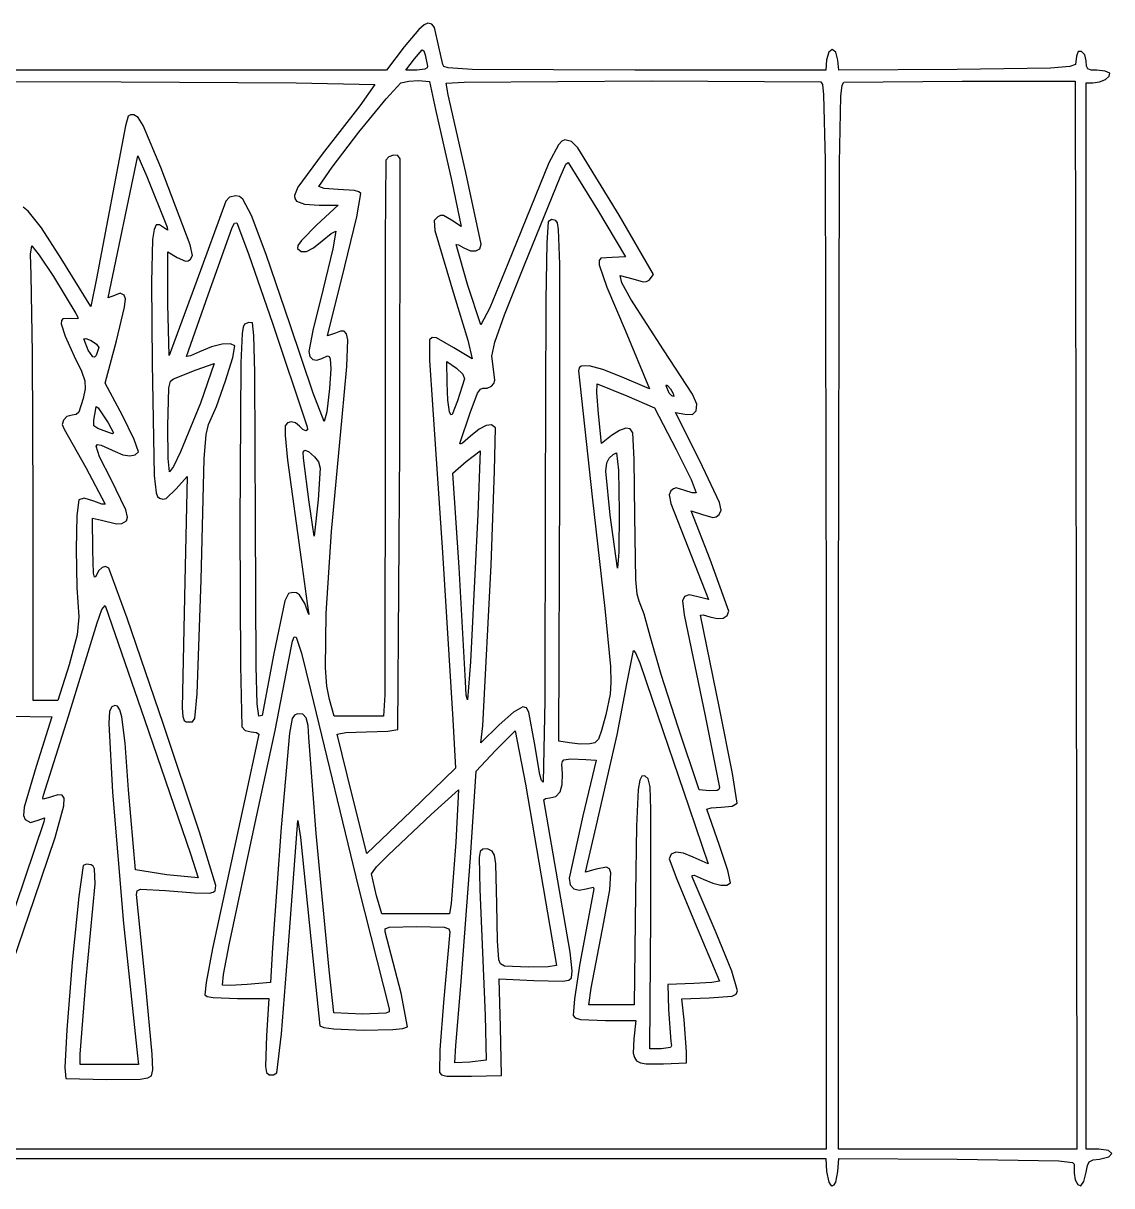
# Model space of a CAD drawing. Extents: x 9 to 232, y 12 to 146.
# Drawn here: x 109.3 to 231.8, y 11.7 to 142.5 of the extents above; entities that cross this region are included whole.
import ezdxf

# ---------------------------------------------------------------- set-up
doc = ezdxf.new("R2010")
doc.units = 0

msp = doc.modelspace()

# ---------------------------------------------------------------- linework, layer by layer
at = {"layer": 'Layer 1'}
for p, q in [((153.833272, 141.821239), (152.188446, 139.876546)), ((154.43575, 142.342138), (153.833272, 141.821239)), ((154.869556, 142.522386), (154.43575, 142.342138)), ((155.310527, 142.426474), (154.869556, 142.522386)), ((155.619207, 142.046133), (155.310527, 142.426474)), ((156.104276, 139.876546), (155.619207, 142.046133)), ((152.188446, 139.876546), (150.212886, 137.230706)), ((153.352593, 138.500719), (154.230129, 139.537005)), ((154.230129, 139.537005), (154.409275, 139.428416)), ((154.409275, 139.428416), (154.552043, 138.95933)), ((154.552043, 138.95933), (154.834265, 137.68933)), ((156.52761, 137.865716), (156.104276, 139.876546)), ((199.981068, 139.26746), (199.742943, 138.394886)), ((200.377943, 139.554643), (199.981068, 139.26746)), ((200.774818, 139.253128), (200.377943, 139.554643)), ((201.012943, 138.359608), (200.774818, 139.253128)), ((227.859309, 138.81822), (227.753476, 137.865719)), ((228.059949, 139.335811), (227.859309, 138.81822)), ((228.43257, 139.360615), (228.059949, 139.335811)), ((228.791964, 138.98193), (228.43257, 139.360615)), ((228.952919, 138.289053), (228.791964, 138.98193)), ((152.364815, 137.230719), (153.352593, 138.500719)), ((154.534394, 137.354191), (153.599535, 137.230719)), ((154.770314, 137.49861), (154.534394, 137.354191)), ((154.834255, 137.68933), (154.770314, 137.49861)), ((154.834265, 137.68933), (154.834255, 137.68933)), ((156.671131, 137.666245), (156.52761, 137.865716)), ((157.133396, 137.513489), (156.671131, 137.666245)), ((159.839322, 137.32332), (157.133396, 137.513489)), ((178.15291, 137.230716), (159.839322, 137.32332)), ((199.742943, 138.394886), (199.63711, 137.230716)), ((201.118776, 137.230718), (201.012943, 138.359608)), ((224.948893, 137.477663), (214.418476, 137.301274)), ((227.108554, 137.638618), (224.948893, 137.477663)), ((227.753476, 137.865719), (227.108554, 137.638618)), ((228.986544, 137.706971), (228.952919, 138.289053)), ((229.14254, 137.389472), (228.986544, 137.706971)), ((229.503588, 137.257181), (229.14254, 137.389472)), ((110.031486, 137.230706), (69.850086, 137.230706)), ((150.212886, 137.230706), (110.031486, 137.230706)), ((151.835612, 135.81971), (152.730787, 136.022557)), ((153.599535, 137.230719), (152.364815, 137.230719)), ((152.730787, 136.022557), (153.811172, 136.066655)), ((153.811172, 136.066655), (155.045892, 135.960822)), ((158.961674, 135.890311), (180.022525, 136.040241)), ((199.63711, 137.230716), (178.15291, 137.230716)), ((180.022525, 136.040241), (199.072574, 135.925588)), ((214.418476, 137.301274), (201.118776, 137.230718)), ((230.152369, 137.230723), (229.503588, 137.257181)), ((231.074002, 137.138119), (230.152369, 137.230723)), ((230.442861, 135.930958), (231.109282, 136.207668)), ((231.598759, 136.913223), (231.074002, 137.138119)), ((231.109282, 136.207668), (231.544191, 136.563753)), ((231.544191, 136.563753), (231.598759, 136.913223)), ((100.012546, 135.975651), (120.350206, 135.93872)), ((120.350206, 135.93872), (140.052869, 135.815799)), ((140.052869, 135.815799), (148.907612, 135.643268)), ((148.907555, 135.643214), (147.214225, 133.244324)), ((148.907612, 135.643268), (148.907555, 135.643214)), ((150.168186, 134.029882), (151.835612, 135.81971)), ((155.045892, 135.960822), (155.71617, 132.821102)), ((156.915564, 135.784478), (158.961674, 135.890311)), ((157.162509, 134.479198), (156.915564, 135.784478)), ((199.072574, 135.925588), (199.072575, 135.925444)), ((199.072575, 135.925444), (199.260402, 135.631508)), ((199.260402, 135.631508), (199.404407, 134.460313)), ((201.351222, 134.331424), (201.495227, 135.574684)), ((201.495227, 135.574684), (201.683054, 135.890244)), ((201.683054, 135.890244), (214.982754, 135.996077)), ((214.982754, 135.996077), (227.718054, 135.996077)), ((227.718054, 135.996077), (227.823887, 75.917977)), ((228.952925, 75.847313), (228.952925, 135.819613)), ((228.952925, 135.819613), (229.693759, 135.819613)), ((229.693759, 135.819613), (230.442861, 135.930958)), ((147.09516, 130.259002), (150.168186, 134.029882)), ((159.138069, 125.730308), (157.162509, 134.479198)), ((199.404407, 134.460313), (199.584103, 127.114811)), ((201.171525, 126.806232), (201.351222, 134.331424)), ((121.401904, 132.23181), (121.143935, 132.066997)), ((121.778936, 132.221337), (121.401904, 132.23181)), ((122.257943, 131.935254), (121.778936, 132.221337)), ((147.214225, 133.244324), (142.96766, 127.785082)), ((155.71617, 132.821102), (155.716175, 132.820994)), ((155.716175, 132.820994), (157.550625, 124.707104)), ((120.826435, 130.986617), (117.580875, 113.806317)), ((121.143935, 132.066997), (120.826435, 130.986617)), ((122.832861, 131.01748), (122.257943, 131.935254)), ((124.812826, 126.294667), (122.832861, 131.01748)), ((144.081665, 126.349226), (147.09516, 130.259002)), ((169.560454, 128.834166), (168.477866, 126.810655)), ((169.946305, 129.253296), (169.560454, 128.834166)), ((170.285854, 129.399162), (169.946305, 129.253296)), ((171.022278, 129.236002), (170.285854, 129.399162)), ((171.732244, 128.517217), (171.022278, 129.236002)), ((176.397736, 120.928112), (171.732244, 128.517217)), ((118.886072, 111.619336), (122.202182, 127.600136)), ((122.202182, 127.600136), (123.238466, 125.289439)), ((142.96766, 127.785082), (140.229225, 124.072094)), ((150.14228, 127.106019), (150.036447, 118.26894)), ((150.469703, 127.510611), (150.14228, 127.106019)), ((150.988948, 127.696922), (150.469703, 127.510611)), ((151.481734, 127.631879), (150.988948, 127.696922)), ((151.72978, 127.282408), (151.481734, 127.631879)), ((151.712141, 94.729821), (151.72978, 127.282408)), ((170.403276, 126.66453), (170.638641, 126.859147)), ((170.638641, 126.859147), (173.954751, 121.532197)), ((199.584103, 127.114811), (199.672298, 75.812044)), ((128.111297, 117.598705), (124.812826, 126.294667)), ((142.592832, 124.14271), (144.081665, 126.349226)), ((160.866679, 117.686968), (159.138069, 125.730308)), ((168.477866, 126.810655), (163.865294, 115.464462)), ((169.734652, 125.223085), (170.403276, 126.66453)), ((201.083331, 75.812144), (201.171525, 126.806232)), ((123.238466, 125.289439), (125.518292, 119.592076)), ((157.550625, 124.707104), (158.608955, 119.662374)), ((165.735031, 115.358547), (169.734652, 125.223085)), ((132.547481, 122.952109), (132.115327, 122.519956)), ((133.244217, 123.119679), (132.547481, 122.952109)), ((133.645364, 123.046433), (133.244217, 123.119679)), ((134.03907, 122.738776), (133.645364, 123.046433)), ((140.229225, 124.072094), (139.840067, 123.147706)), ((139.840067, 123.147706), (139.878238, 122.800234)), ((143.170502, 123.917814), (142.592832, 124.14271)), ((144.780052, 123.82521), (143.170502, 123.917814)), ((146.618906, 123.714967), (144.780052, 123.82521)), ((147.09681, 123.572202), (146.618906, 123.714967)), ((146.870257, 120.756044), (147.320052, 123.366599)), ((147.320052, 123.366599), (147.09681, 123.572202)), ((109.859448, 121.386636), (109.298793, 121.821201)), ((132.115327, 122.519956), (128.869767, 113.594676)), ((135.025746, 120.892729), (134.03907, 122.738776)), ((139.878238, 122.800234), (140.079294, 122.524283)), ((140.079294, 122.524283), (140.99321, 122.172058)), ((140.99321, 122.172058), (142.628115, 122.061264)), ((144.780065, 122.061264), (142.345895, 119.838764)), ((142.628115, 122.061264), (144.780065, 122.061264)), ((111.358203, 119.507541), (109.859448, 121.386636)), ((136.647422, 116.526532), (135.025746, 120.892729)), ((145.520882, 115.182149), (146.870257, 120.756044)), ((155.963125, 120.755986), (155.580581, 120.319975)), ((155.580581, 120.319975), (155.654444, 119.225811)), ((156.294956, 120.89379), (155.963125, 120.755986)), ((156.633401, 120.879458), (156.294956, 120.89379)), ((157.515345, 120.36793), (156.633401, 120.879458)), ((158.608955, 119.662374), (157.515345, 120.36793)), ((168.768928, 120.460566), (168.380872, 120.191572)), ((169.262817, 120.332683), (168.768928, 120.460566)), ((169.438792, 120.063895), (169.262817, 120.332683)), ((173.954751, 121.532197), (173.954775, 121.532134)), ((173.954775, 121.532134), (177.094495, 116.240464)), ((180.269474, 114.265017), (176.397736, 120.928112)), ((113.594487, 116.064097), (111.358203, 119.507541)), ((124.042, 119.331074), (123.877875, 118.189782)), ((124.291287, 119.83902), (124.042, 119.331074)), ((124.638139, 119.864101), (124.291287, 119.83902)), ((125.094958, 119.556798), (124.638139, 119.864101)), ((125.571208, 119.243708), (125.094958, 119.556798)), ((125.518292, 119.592076), (125.571208, 119.243708)), ((130.139688, 111.971883), (132.820798, 119.556613)), ((132.820798, 119.556613), (133.085381, 120.032863)), ((133.085381, 120.032863), (133.349965, 120.08578)), ((133.349965, 120.08578), (134.664064, 116.593278)), ((142.345895, 119.838764), (140.634921, 118.092515)), ((143.986311, 118.86422), (144.497835, 119.133211)), ((144.497835, 119.133211), (144.162696, 117.157655)), ((155.654444, 119.225811), (157.832845, 111.901256)), ((168.380872, 120.191572), (168.241966, 117.820791)), ((169.5726, 119.326708), (169.438792, 120.063895)), ((169.730247, 115.433458), (169.5726, 119.326708)), ((123.877875, 118.189782), (123.755505, 113.405226)), ((140.634921, 118.092515), (140.242456, 117.526969)), ((141.969963, 117.252465), (142.945615, 118.039601)), ((142.945615, 118.039601), (143.986311, 118.86422)), ((150.036447, 118.26894), (150.036447, 97.896019)), ((168.241966, 117.820791), (168.142747, 111.411806)), ((110.124067, 116.553524), (110.278408, 117.475159)), ((110.207852, 114.229599), (110.124067, 116.553524)), ((110.278408, 117.475159), (111.125075, 116.447695)), ((111.125075, 116.447695), (112.712578, 114.017939)), ((125.588936, 110.913566), (125.588936, 116.804956)), ((125.588936, 116.804956), (126.647266, 116.169956)), ((128.364856, 116.412491), (128.111297, 117.598705)), ((128.128936, 115.993567), (128.364856, 116.412491)), ((134.664064, 116.593278), (137.406915, 108.65578)), ((139.347277, 108.585179), (136.647422, 116.526532)), ((140.242456, 117.526969), (140.193945, 117.192934)), ((140.193945, 117.192934), (140.613971, 116.829132)), ((140.613971, 116.829132), (141.199363, 116.848976)), ((141.199363, 116.848976), (141.969963, 117.252465)), ((144.162696, 117.157655), (143.086725, 112.642091)), ((159.345324, 113.008247), (158.044454, 117.616412)), ((158.044454, 117.616412), (158.300218, 117.598773)), ((158.300218, 117.598773), (158.926399, 117.263634)), ((158.926399, 117.263634), (159.646286, 116.937865)), ((159.646286, 116.937865), (160.266956, 116.906446)), ((160.266956, 116.906446), (160.702416, 117.159454)), ((160.702416, 117.159454), (160.866679, 117.686968)), ((116.910597, 110.666597), (113.594487, 116.064097)), ((126.647266, 116.169956), (127.573309, 115.764261)), ((127.573309, 115.764261), (127.867659, 115.802846)), ((127.867659, 115.802846), (128.128936, 115.993567)), ((143.580602, 107.350479), (145.520882, 115.182149)), ((163.865294, 115.464462), (161.819183, 110.490294)), ((163.497096, 109.737243), (165.735031, 115.358547)), ((169.721428, 90.875683), (169.730247, 115.433458)), ((174.149345, 115.837526), (174.131155, 115.358519)), ((174.131155, 115.358519), (175.013102, 112.822929)), ((174.329594, 116.094943), (174.149345, 115.837526)), ((175.612825, 116.169908), (174.329594, 116.094943)), ((177.094495, 116.240464), (175.612825, 116.169908)), ((110.353373, 105.396937), (110.207852, 114.229599)), ((112.712555, 114.017948), (115.252555, 109.855168)), ((112.712578, 114.017939), (112.712555, 114.017948)), ((117.580875, 113.806317), (116.910597, 110.666597)), ((176.705309, 113.338975), (176.494745, 114.159184)), ((176.494745, 114.159184), (177.941135, 113.771128)), ((179.775585, 113.630017), (180.269474, 114.265017)), ((123.755505, 113.405226), (123.824958, 104.281498)), ((128.869767, 113.594676), (125.730047, 105.163286)), ((143.086725, 112.642091), (141.931376, 107.963376)), ((160.831404, 108.585292), (159.345324, 113.008247)), ((175.013102, 112.822929), (177.059215, 107.985459)), ((177.703009, 111.48689), (176.705309, 113.338975)), ((177.941135, 113.771128), (179.096485, 113.422759)), ((179.096485, 113.422759), (179.469107, 113.458589)), ((179.469107, 113.458589), (179.775585, 113.630017)), ((119.591628, 111.901558), (118.886072, 111.619336)), ((120.217807, 112.170551), (119.591628, 111.901558)), ((120.685238, 111.936835), (120.217807, 112.170551)), ((120.820288, 111.504132), (120.685238, 111.936835)), ((120.733746, 110.59187), (120.820288, 111.504132)), ((127.705518, 105.022153), (130.139688, 111.971883)), ((157.832845, 111.901256), (159.34097, 106.869756)), ((168.142747, 111.411806), (168.063372, 88.476872)), ((181.398355, 105.798344), (177.703009, 111.48689)), ((115.252555, 109.855168), (115.476349, 109.464357)), ((119.803293, 106.786275), (120.733746, 110.59187)), ((125.730047, 105.163286), (125.588936, 110.913566)), ((161.819183, 110.490294), (160.831404, 108.585292)), ((113.635843, 109.072442), (113.594502, 108.691)), ((113.594502, 108.691), (114.026655, 107.310758)), ((113.792938, 109.281904), (113.635843, 109.072442)), ((114.652832, 109.290723), (113.792938, 109.281904)), ((115.481861, 109.268675), (114.652832, 109.290723)), ((115.476349, 109.464357), (115.481861, 109.268675)), ((134.231909, 108.655821), (134.0775, 108.351275)), ((134.699339, 108.876307), (134.231909, 108.655821)), ((135.113854, 108.83221), (134.699339, 108.876307)), ((135.273155, 107.392988), (135.113854, 108.83221)), ((137.406915, 108.65578), (141.287475, 97.11998)), ((141.957835, 100.903407), (139.347277, 108.585179)), ((162.38364, 106.662557), (163.497096, 109.737243)), ((114.026655, 107.310758), (115.040892, 105.05739)), ((133.95575, 107.628356), (133.795346, 104.325471)), ((134.0775, 108.351275), (133.95575, 107.628356)), ((135.382847, 103.245085), (135.273155, 107.392988)), ((141.931376, 107.963376), (141.463945, 105.586531)), ((144.462547, 107.667979), (143.580602, 107.350479)), ((145.021067, 107.885376), (144.462547, 107.667979)), ((145.431584, 107.89234), (145.021067, 107.885376)), ((145.701542, 107.594202), (145.431584, 107.89234)), ((145.838382, 106.896292), (145.701542, 107.594202)), ((177.059215, 107.985459), (179.810885, 101.388509)), ((116.125681, 107.019706), (116.360499, 107.067661)), ((116.62839, 105.762936), (116.125681, 107.019706)), ((116.360499, 107.067661), (116.94589, 106.821266)), ((116.94589, 106.821266), (117.572071, 106.43321)), ((117.827835, 106.045158), (117.510335, 105.163213)), ((117.572071, 106.43321), (117.827835, 106.045154)), ((117.827835, 106.045154), (117.827835, 106.045158)), ((118.533293, 102.023775), (119.803293, 106.786275)), ((130.504037, 106.102535), (129.151908, 105.55132)), ((131.713955, 106.415626), (130.504037, 106.102535)), ((132.639447, 106.464133), (131.713955, 106.415626)), ((133.138298, 106.221598), (132.639447, 106.464133)), ((132.908438, 104.927342), (133.138298, 106.221598)), ((145.74247, 103.922474), (145.838382, 106.896292)), ((155.351821, 107.175677), (155.045895, 106.891801)), ((155.045895, 106.891801), (155.059124, 104.603155)), ((155.826417, 107.151975), (155.351821, 107.175677)), ((157.797565, 106.009856), (155.826417, 107.151975)), ((159.843675, 104.775136), (157.797565, 106.009856)), ((159.34097, 106.869756), (159.843675, 104.775136)), ((162.063935, 105.069542), (162.38364, 106.662557)), ((110.419519, 88.653199), (110.353373, 105.396937)), ((115.040892, 105.05739), (115.870472, 103.36571)), ((117.135508, 105.000053), (116.62839, 105.762936)), ((117.327883, 104.974146), (117.135508, 105.000053)), ((117.510335, 105.163213), (117.327883, 104.974146)), ((128.137671, 105.101528), (127.705518, 105.022153)), ((129.151908, 105.55132), (128.137671, 105.101528)), ((132.093189, 102.296939), (132.908438, 104.927342)), ((141.463945, 105.586531), (141.585764, 105.043584)), ((141.585764, 105.043584), (141.909327, 104.708997)), ((141.909327, 104.708997), (142.371797, 104.619149)), ((142.371797, 104.619149), (142.910335, 104.810419)), ((142.910335, 104.810419), (143.554155, 105.104768)), ((143.554155, 105.104768), (143.753695, 105.034902)), ((143.753695, 105.034902), (143.880476, 104.783961)), ((143.880476, 104.783961), (143.942212, 103.629715)), ((162.207251, 103.893247), (162.063935, 105.069542)), ((184.648321, 100.810944), (181.398355, 105.798344)), ((115.870472, 103.36571), (116.253567, 102.292493)), ((123.824958, 104.281498), (124.071902, 91.64321)), ((126.223946, 102.517368), (128.763946, 103.540428)), ((128.763946, 103.540428), (130.810056, 104.245984)), ((130.810056, 104.245984), (129.257836, 99.800984)), ((133.795346, 104.325471), (133.702742, 86.078021)), ((143.942212, 103.629715), (143.79228, 101.423749)), ((145.203381, 98.213529), (145.74247, 103.922474)), ((155.059124, 104.603155), (155.363395, 99.589301)), ((157.021479, 102.058758), (156.986201, 104.457648)), ((156.986201, 104.457648), (158.079811, 103.716814)), ((158.079811, 103.716814), (158.776548, 103.050945)), ((162.410098, 102.389534), (162.207251, 103.893247)), ((171.877584, 103.747162), (171.802825, 103.434623)), ((171.802825, 103.434623), (173.355045, 89.252923)), ((172.103237, 103.943946), (171.877584, 103.747162)), ((173.015499, 103.990249), (172.103237, 103.943946)), ((174.556146, 103.57353), (173.015499, 103.990249)), ((176.741715, 102.693789), (174.556146, 103.57353)), ((116.253567, 102.292493), (116.28609, 101.411099)), ((120.473573, 98.390165), (118.533293, 102.023775)), ((125.694779, 101.507538), (125.886602, 102.25554)), ((125.886602, 102.25554), (126.223946, 102.517368)), ((131.059659, 99.415183), (132.093189, 102.296939)), ((135.466632, 86.57191), (135.382847, 103.245085)), ((157.122902, 100.118478), (157.021479, 102.058758)), ((158.997035, 102.517368), (158.185646, 100.047918)), ((158.776548, 103.050945), (158.997034, 102.517364)), ((158.997034, 102.517364), (158.997035, 102.517368)), ((162.296548, 101.993211), (162.410098, 102.389534)), ((179.810885, 101.388509), (176.741715, 102.693789)), ((116.28609, 101.411099), (116.063952, 100.29489)), ((125.588946, 97.190418), (125.694779, 101.507538)), ((143.192557, 97.719579), (141.957835, 100.903407)), ((143.79228, 101.423749), (143.47919, 98.804373)), ((159.631974, 98.707412), (160.456592, 100.890225)), ((160.456592, 100.890225), (160.77795, 101.371438)), ((160.77795, 101.371438), (161.043084, 101.459082)), ((161.043084, 101.459082), (161.523744, 101.476721)), ((161.523744, 101.476721), (162.030862, 101.706027)), ((162.030862, 101.706027), (162.296548, 101.993211)), ((173.884232, 100.96521), (173.91951, 101.952986)), ((174.060621, 98.601596), (173.884232, 100.96521)), ((173.91951, 101.952986), (177.23562, 100.612426)), ((181.680638, 101.741264), (181.718121, 101.83001)), ((182.024596, 100.903412), (181.680638, 101.741264)), ((181.718121, 101.83001), (181.821749, 101.789771)), ((181.821749, 101.789771), (182.174527, 101.388486)), ((182.305716, 100.590321), (182.024596, 100.903412)), ((182.174527, 101.388486), (182.483208, 100.872548)), ((182.483208, 100.872548), (182.527305, 100.541819)), ((185.114098, 99.661661), (184.648321, 100.810944)), ((116.063952, 100.29489), (115.578883, 98.764718)), ((117.474992, 99.130696), (117.541689, 99.394177)), ((117.541689, 99.394177), (117.770443, 99.254169)), ((129.257835, 99.800978), (127.022105, 94.31087)), ((129.257836, 99.800984), (129.257835, 99.800978)), ((130.174958, 97.366868), (131.059659, 99.415183)), ((155.363395, 99.589301), (156.509923, 82.969049)), ((157.303701, 98.813198), (157.122902, 100.118478)), ((158.185646, 100.047918), (157.599153, 98.504515)), ((177.23562, 100.612426), (177.235635, 100.612369)), ((177.235635, 100.612369), (180.375355, 99.271809)), ((182.527305, 100.541814), (182.305716, 100.590321)), ((182.527305, 100.541819), (182.527305, 100.541814)), ((185.067245, 98.919174), (185.114098, 99.661661)), ((114.239431, 98.271932), (113.841454, 97.887184)), ((114.829232, 98.42517), (114.239431, 98.271932)), ((115.270203, 98.494072), (114.829232, 98.42517)), ((115.578883, 98.764718), (115.270203, 98.494072)), ((117.263325, 97.860696), (117.474992, 99.130696)), ((117.770443, 99.254169), (118.886102, 97.578476)), ((121.809721, 95.682599), (120.473573, 98.390165)), ((143.47919, 98.804373), (143.192557, 97.719579)), ((144.015513, 85.359755), (145.203381, 98.213529)), ((157.436544, 98.460418), (157.303701, 98.813198)), ((157.599153, 98.504515), (157.436544, 98.460418)), ((158.467804, 95.250192), (159.631974, 98.707412)), ((174.413399, 95.250206), (174.060621, 98.601596)), ((180.375355, 99.271809), (182.809525, 94.579859)), ((185.455305, 93.310005), (182.738915, 98.742785)), ((182.738915, 98.742785), (183.797245, 98.531118)), ((183.797245, 98.531118), (184.657141, 98.513479)), ((184.657141, 98.513479), (185.067245, 98.919174)), ((113.841454, 97.887184), (113.708059, 97.383374)), ((113.708059, 97.383374), (113.912009, 96.87295)), ((113.912009, 96.87295), (116.368225, 92.54701)), ((117.267734, 97.243334), (117.263325, 97.860696)), ((117.721936, 96.943473), (117.267734, 97.243334)), ((119.027216, 96.449584), (117.721936, 96.943473)), ((118.886102, 97.578476), (118.886105, 97.578474)), ((118.886105, 97.578474), (119.485828, 96.431946)), ((125.637453, 93.574446), (125.588946, 97.190418)), ((129.90376, 96.25066), (130.174958, 97.366868)), ((139.061116, 97.58245), (138.78275, 97.225813)), ((138.78275, 97.225813), (138.786608, 96.132753)), ((139.475079, 97.697654), (139.061116, 97.58245)), ((139.948573, 97.568118), (139.475079, 97.697654)), ((140.40553, 97.190535), (139.948573, 97.568118)), ((140.796342, 96.822323), (140.40553, 97.190535)), ((141.124315, 96.679007), (140.796342, 96.822323)), ((141.313382, 96.773817), (141.124315, 96.679007)), ((141.287475, 97.11998), (141.313382, 96.773817)), ((150.036447, 97.896019), (150.001169, 66.957419)), ((160.623616, 96.855332), (159.667254, 96.061581)), ((161.417919, 97.278666), (160.623616, 96.855332)), ((162.033627, 97.331583), (161.417919, 97.278666)), ((162.454204, 97.014082), (162.033627, 97.331583)), ((162.377587, 92.169441), (162.454204, 97.014082)), ((177.125381, 96.978818), (176.438016, 96.727464)), ((177.620923, 96.886214), (177.125381, 96.978818)), ((177.941179, 96.449651), (177.620923, 96.886214)), ((119.382199, 96.33824), (119.027216, 96.449584)), ((119.485828, 96.431946), (119.382199, 96.33824)), ((122.272743, 94.297945), (121.809721, 95.682599)), ((129.698708, 93.51718), (129.90376, 96.25066)), ((138.786608, 96.132753), (139.078202, 93.376128)), ((159.667254, 96.061581), (158.75003, 95.272241)), ((175.542289, 96.132151), (174.413399, 95.250206)), ((176.438016, 96.727464), (175.542289, 96.132151)), ((178.0867, 93.468676), (177.941179, 96.449651)), ((117.514651, 94.959408), (117.67843, 95.131939)), ((117.901052, 93.757758), (117.514651, 94.959408)), ((117.67843, 95.131939), (118.087363, 95.063036)), ((118.087363, 95.063036), (119.662183, 94.333223)), ((119.662183, 94.333223), (120.541373, 93.975484)), ((121.929333, 93.961153), (122.272743, 94.297945)), ((127.022105, 94.31087), (126.21678, 92.672105)), ((140.809061, 94.259055), (141.005294, 94.509306)), ((140.864183, 93.592084), (140.809061, 94.259055)), ((141.005294, 94.509306), (141.439651, 94.336224)), ((141.439651, 94.336224), (142.098903, 93.733195)), ((151.482835, 63.076808), (151.712141, 94.729821)), ((158.506391, 95.15373), (158.467804, 95.250192)), ((158.75003, 95.272241), (158.506391, 95.15373)), ((159.173328, 93.204004), (160.760828, 94.438724)), ((160.760828, 94.438724), (160.478606, 87.312604)), ((175.723037, 94.01101), (176.106683, 94.191809)), ((176.106683, 94.191809), (176.300711, 92.255938)), ((182.809525, 94.579859), (184.480811, 91.206419)), ((119.203572, 91.193503), (117.901052, 93.757758)), ((120.541373, 93.975484), (121.32465, 93.852563)), ((121.32465, 93.852563), (121.929333, 93.961153)), ((125.765335, 92.075138), (125.637453, 93.574446)), ((129.328291, 79.904368), (129.698708, 93.51718)), ((139.078202, 93.376128), (140.6172, 82.197513)), ((141.499183, 88.653194), (140.864183, 93.592084)), ((142.098903, 93.733195), (142.098905, 93.733194)), ((142.098905, 93.733194), (142.542083, 93.181427)), ((142.542083, 93.181427), (142.733906, 92.467603)), ((157.656378, 91.898724), (159.173328, 93.204004)), ((174.902828, 92.128053), (174.983857, 93.084965)), ((174.983857, 93.084965), (175.260016, 93.592086)), ((175.260016, 93.592086), (175.723037, 94.01101)), ((178.152846, 87.101031), (178.0867, 93.468676)), ((187.673393, 88.626878), (185.455305, 93.310005)), ((116.368225, 92.54701), (118.533399, 88.40628)), ((124.071902, 91.64321), (124.281364, 89.686381)), ((126.21678, 92.672105), (125.765335, 92.075138)), ((126.541347, 90.135058), (127.776067, 91.546168)), ((127.776067, 91.546168), (127.493845, 79.728068)), ((142.733906, 92.467603), (142.522239, 88.900134)), ((158.397212, 81.315424), (157.656378, 91.898724)), ((161.973546, 81.566812), (162.377587, 92.169441)), ((175.365849, 87.171526), (174.902828, 92.128053)), ((176.300711, 92.255938), (176.388905, 87.594859)), ((120.848397, 87.767147), (119.203572, 91.193503)), ((169.615595, 61.771483), (169.721428, 90.875683)), ((182.805115, 90.245097), (182.492576, 90.161863)), ((183.797305, 89.958464), (182.805115, 90.245097)), ((184.480811, 91.206419), (185.067305, 89.711519)), ((116.178608, 89.080969), (115.570069, 88.900169)), ((117.263399, 88.759058), (116.178608, 89.080969)), ((124.281364, 89.686381), (124.436531, 89.297903)), ((124.436531, 89.297903), (124.636347, 89.111998)), ((124.636347, 89.111998), (125.0233, 88.969233)), ((125.0233, 88.969233), (125.403639, 89.054672)), ((125.403639, 89.054672), (126.541347, 90.135058)), ((173.355045, 89.252923), (174.782692, 76.700647)), ((182.209805, 89.923187), (182.021289, 89.46237)), ((182.021289, 89.46237), (182.209805, 88.485615)), ((182.492576, 90.161863), (182.209805, 89.923187)), ((184.617513, 89.7027), (183.797305, 89.958464)), ((185.067305, 89.711519), (184.617513, 89.7027)), ((110.419519, 66.322399), (110.419519, 88.653199)), ((115.570069, 88.900169), (115.36667, 87.131866)), ((118.162982, 88.437149), (117.263399, 88.759058)), ((118.533399, 88.40628), (118.162982, 88.437149)), ((121.054, 86.971743), (120.848397, 87.767147)), ((142.063628, 84.807914), (141.499183, 88.653194)), ((142.522239, 88.900134), (142.063628, 84.807914)), ((168.063372, 88.476872), (168.023684, 66.344472)), ((182.209805, 88.485615), (184.114805, 83.608457)), ((186.619475, 82.197501), (184.502805, 87.665561)), ((184.502805, 87.665561), (185.772805, 87.277505)), ((187.642525, 87.277505), (187.861357, 87.743832)), ((187.861357, 87.743832), (187.673393, 88.626878)), ((115.36667, 87.131866), (115.292256, 83.352728)), ((117.157462, 83.220724), (117.122184, 86.854334)), ((117.122184, 86.854334), (118.109962, 86.607389)), ((118.109962, 86.607389), (119.803292, 86.219333)), ((120.433883, 86.232563), (120.932182, 86.536833)), ((120.932182, 86.536833), (121.054, 86.971743)), ((135.550416, 70.154546), (135.466632, 86.57191)), ((160.478605, 87.312634), (159.671625, 70.674734)), ((160.478606, 87.312604), (160.478605, 87.312634)), ((176.212516, 81.209576), (175.365849, 87.171526)), ((176.388905, 87.594856), (176.340398, 83.013148)), ((176.388905, 87.594859), (176.388905, 87.594856)), ((178.254269, 79.948459), (178.152846, 87.101031)), ((185.772805, 87.277505), (186.945794, 86.907088)), ((186.945794, 86.907088), (187.290853, 86.999692)), ((187.290853, 86.999692), (187.642525, 87.277505)), ((119.803292, 86.219333), (120.433883, 86.232563)), ((133.702742, 86.078021), (133.768888, 70.260346)), ((143.399805, 76.134064), (144.015513, 85.359755)), ((115.292256, 83.352728), (115.356748, 79.05766)), ((117.236836, 80.658672), (117.157462, 83.220724)), ((156.509923, 82.969049), (157.656455, 64.205701)), ((176.340398, 83.013148), (176.212516, 81.209576)), ((184.114805, 83.608457), (186.443135, 77.681787)), ((118.18934, 81.293672), (117.805693, 80.917192)), ((118.586215, 81.398954), (118.18934, 81.293672)), ((118.956632, 81.209887), (118.586215, 81.398954)), ((121.019822, 75.60183), (118.956632, 81.209887)), ((140.6172, 82.197513), (141.287478, 77.258623)), ((159.102768, 68.474324), (158.397212, 81.315424)), ((161.043094, 63.500182), (161.973546, 81.566812)), ((188.736145, 76.376661), (186.619475, 82.197501)), ((117.336055, 80.199509), (117.236836, 80.658672)), ((117.474962, 80.292664), (117.336055, 80.199509)), ((117.805693, 80.917192), (117.474962, 80.292664)), ((128.904957, 67.098568), (129.328291, 79.904368)), ((178.405854, 78.290403), (178.254269, 79.948459)), ((115.356748, 79.05766), (115.570069, 75.741569)), ((127.493845, 79.728068), (127.220442, 65.52878)), ((139.664696, 78.493343), (139.164743, 78.35609)), ((140.08748, 78.434364), (139.664696, 78.493343)), ((138.760702, 77.554072), (137.512746, 71.614173)), ((139.164743, 78.35609), (138.760702, 77.554072)), ((140.427581, 78.233171), (140.08748, 78.434364)), ((141.005256, 77.258623), (140.427581, 78.233171)), ((141.463867, 76.023903), (141.005256, 77.258623)), ((141.287478, 77.258623), (141.463867, 76.023903)), ((178.646735, 77.505471), (178.405854, 78.290403)), ((179.197948, 76.032626), (178.646735, 77.505471)), ((183.726735, 78.034564), (183.529951, 77.556661)), ((183.529951, 77.556661), (183.713505, 75.957589)), ((184.273545, 78.215363), (183.726735, 78.034564)), ((185.243685, 77.999287), (184.273545, 78.215363)), ((186.443135, 77.681787), (185.243685, 77.999287)), ((117.651309, 75.071438), (118.171656, 76.557514)), ((118.171656, 76.557514), (118.533254, 77.011718)), ((118.533254, 77.011718), (122.978254, 64.205918)), ((143.333108, 70.010606), (143.399805, 76.134064)), ((174.782692, 76.700647), (175.409977, 70.167636)), ((179.881455, 73.554361), (179.197948, 76.032626)), ((183.713505, 75.957589), (186.055065, 64.593764)), ((185.561135, 75.91805), (185.860996, 75.962147)), ((187.677805, 65.47585), (185.561135, 75.91805)), ((185.860996, 75.962147), (186.584195, 75.741661)), ((188.096734, 75.609369), (188.563614, 75.890489)), ((188.563614, 75.890489), (188.736145, 76.376661)), ((227.823887, 75.917977), (227.823975, 75.917944)), ((227.823975, 75.917944), (227.894531, 15.875144)), ((114.405749, 64.558638), (117.651309, 75.071438)), ((115.570069, 75.741569), (115.380451, 73.730733)), ((125.116998, 63.623926), (121.019822, 75.60183)), ((186.584195, 75.741661), (187.411571, 75.553145)), ((187.411571, 75.553145), (188.096734, 75.609369)), ((199.672298, 75.812044), (199.672298, 15.875044)), ((201.083331, 15.875144), (201.083331, 75.812144)), ((228.952925, 15.875013), (228.952925, 75.847313)), ((115.380451, 73.730733), (114.476459, 70.344069)), ((139.621682, 73.026291), (139.81447, 73.491655)), ((139.81447, 73.491655), (140.026274, 73.448522)), ((140.026274, 73.448522), (140.629303, 71.674711)), ((181.133814, 69.246028), (179.881455, 73.554361)), ((139.170788, 70.732131), (139.621682, 73.026291)), ((177.270798, 68.192066), (178.011632, 71.966786)), ((178.011632, 71.966786), (178.237629, 71.697792)), ((137.512746, 71.614173), (136.207466, 64.664443)), ((137.658252, 62.9446), (139.170788, 70.732131)), ((140.629303, 71.674711), (141.675508, 67.380741)), ((159.671625, 70.674734), (159.314435, 66.392934)), ((178.237629, 71.697792), (178.708366, 70.58213)), ((114.476459, 70.344069), (113.206459, 66.322399)), ((133.768888, 70.260346), (133.914409, 63.359121)), ((135.660108, 65.969171), (135.550416, 70.154546)), ((143.498404, 67.947885), (143.333108, 70.010606)), ((175.409977, 70.167636), (175.471026, 68.343934)), ((178.708366, 70.58213), (180.093022, 66.498726)), ((159.168914, 66.93092), (159.102768, 68.474324)), ((175.471026, 68.343934), (175.389034, 67.047744)), ((176.15073, 62.485905), (177.270798, 68.192066)), ((183.021175, 63.323761), (181.133814, 69.246028)), ((128.613915, 64.307214), (128.904957, 67.098568)), ((141.675508, 67.380741), (141.675505, 67.380646)), ((141.675505, 67.380646), (147.05096, 45.279108)), ((143.792271, 66.463529), (143.498404, 67.947885)), ((150.001169, 66.957419), (149.860058, 64.558529)), ((159.314435, 66.392934), (159.168914, 66.93092)), ((175.389034, 67.047744), (174.871995, 64.734823)), ((111.795349, 66.322399), (110.419519, 66.322399)), ((113.206459, 66.322399), (111.795349, 66.322399)), ((119.274087, 65.617013), (119.022732, 65.144621)), ((119.635201, 65.769493), (119.274087, 65.617013)), ((119.933891, 65.6793), (119.635201, 65.769493)), ((120.183798, 65.279049), (119.933891, 65.6793)), ((127.220442, 65.52878), (127.292651, 64.521426)), ((135.81941, 64.55861), (135.660108, 65.969171)), ((144.321438, 64.558529), (143.792271, 66.463529)), ((165.558647, 65.616842), (164.509134, 65.02153)), ((165.946152, 65.518725), (165.558647, 65.616842)), ((166.224517, 65.017117), (165.946152, 65.518725)), ((168.023684, 66.344472), (167.851705, 57.150172)), ((180.093022, 66.498726), (184.255802, 54.257326)), ((189.155065, 58.133633), (187.677805, 65.47585)), ((107.632414, 64.558546), (112.536024, 64.48799)), ((112.536024, 64.48799), (110.772134, 58.9141)), ((111.583529, 55.668628), (114.405749, 64.558638)), ((119.022732, 65.144621), (118.956586, 63.742881)), ((120.398565, 64.501352), (120.183798, 65.279049)), ((120.77725, 61.544078), (120.398565, 64.501352)), ((122.978254, 64.205918), (128.128814, 49.071718)), ((127.292651, 64.521426), (127.434313, 64.071344)), ((128.369175, 63.938451), (128.613915, 64.307214)), ((136.207466, 64.664443), (135.81941, 64.55861)), ((139.602935, 64.329156), (139.276615, 62.653464)), ((139.852084, 64.697368), (139.602935, 64.329156)), ((140.193838, 64.840684), (139.852084, 64.697368)), ((140.779229, 64.798793), (140.193838, 64.840684)), ((141.172796, 64.373256), (140.779229, 64.798793)), ((141.394385, 63.511156), (141.172796, 64.373256)), ((147.108388, 64.558529), (144.321438, 64.558529)), ((149.860058, 64.558529), (147.108388, 64.558529)), ((157.656455, 64.205701), (157.973955, 58.737641)), ((164.509134, 65.02153), (162.877537, 63.606012)), ((166.863927, 61.559892), (166.224517, 65.017117)), ((174.871995, 64.734823), (174.417242, 62.957154)), ((186.055065, 64.593764), (187.677845, 56.550424)), ((118.956586, 63.742881), (119.37992, 56.021453)), ((129.141416, 51.513728), (125.116998, 63.623926)), ((127.434313, 64.071344), (127.652044, 63.948677)), ((127.652044, 63.948677), (127.952456, 63.923568)), ((127.952456, 63.923568), (128.369175, 63.938451)), ((133.914409, 63.359121), (134.311284, 62.957836)), ((134.311284, 62.957836), (134.972739, 62.794676)), ((134.972739, 62.794676), (135.568051, 62.724121)), ((135.325508, 52.034931), (137.658252, 62.9446)), ((141.463838, 62.159574), (141.394385, 63.511156)), ((145.609085, 62.72403), (147.955055, 62.794586)), ((147.955055, 62.794586), (150.367178, 62.88278)), ((150.367178, 62.88278), (151.482835, 63.076808)), ((162.877537, 63.606012), (160.831427, 61.559902)), ((160.831427, 61.559902), (161.043094, 63.500182)), ((162.454145, 60.713221), (164.676645, 62.935721)), ((164.676645, 62.935721), (165.840815, 56.938491)), ((174.417242, 62.957154), (174.065015, 61.996385)), ((185.384785, 56.268201), (183.021175, 63.323761)), ((121.179087, 56.268393), (120.77725, 61.544078)), ((135.819406, 62.547731), (134.231906, 55.033561)), ((135.568051, 62.724121), (135.819406, 62.547731)), ((139.276615, 62.653464), (138.3638, 52.048079)), ((142.279639, 51.382176), (141.463838, 62.159574)), ((144.638945, 62.547641), (145.609085, 62.72403)), ((146.332275, 55.668471), (144.638945, 62.547641)), ((167.463649, 58.018888), (166.863927, 61.559892)), ((170.815045, 61.559816), (169.615595, 61.771483)), ((171.983623, 61.427525), (170.815045, 61.559816)), ((173.666486, 61.584625), (173.072825, 61.453983)), ((174.065015, 61.996385), (173.666486, 61.584625)), ((173.813578, 52.175966), (176.15073, 62.485905)), ((160.302195, 58.384891), (162.454145, 60.713221)), ((173.072825, 61.453983), (171.983623, 61.427525)), ((110.772134, 58.9141), (109.427165, 54.319167)), ((169.940778, 59.159459), (169.997416, 59.463936)), ((170.003617, 58.10278), (169.940778, 59.159459)), ((169.997416, 59.463936), (170.162368, 59.650591)), ((170.162368, 59.650591), (170.966042, 59.764693)), ((170.966042, 59.764693), (172.649457, 59.69028)), ((173.813627, 59.619725), (172.296677, 53.375555)), ((172.649457, 59.69028), (173.813627, 59.619725)), ((157.973955, 58.737641), (152.964505, 53.904581)), ((159.667195, 48.683501), (160.302195, 58.384891)), ((167.667599, 57.338137), (167.463649, 58.018888)), ((169.97661, 56.904438), (170.003617, 58.10278)), ((178.95256, 57.827584), (178.712849, 57.3565)), ((179.267511, 57.853008), (178.95256, 57.827584)), ((179.669694, 57.538194), (179.267511, 57.853008)), ((189.653365, 54.78665), (189.155065, 58.133633)), ((121.955199, 47.272553), (121.179087, 56.268393)), ((155.222191, 53.516507), (158.291361, 56.303457)), ((158.291361, 56.303457), (158.009139, 50.412067)), ((165.840815, 56.938491), (165.840805, 56.938457)), ((165.840805, 56.938457), (169.333305, 36.512657)), ((167.851705, 57.150172), (167.667599, 57.338137)), ((169.734626, 56.056668), (169.97661, 56.904438)), ((178.536391, 56.334338), (178.325276, 52.215095)), ((178.712849, 57.3565), (178.536391, 56.334338)), ((179.862619, 56.637514), (179.669694, 57.538194)), ((179.969554, 54.089806), (179.862619, 56.637514)), ((186.548955, 56.162368), (185.384785, 56.268201)), ((187.610597, 56.331041), (187.404442, 56.197647)), ((187.677845, 56.550424), (187.610597, 56.331041)), ((111.513525, 55.363254), (111.583529, 55.668628)), ((111.605578, 55.236475), (111.513525, 55.363254)), ((112.500752, 55.492239), (111.605578, 55.236475)), ((113.211819, 55.715898), (112.500752, 55.492239)), ((113.691376, 55.700603), (113.211819, 55.715898)), ((113.91958, 55.329773), (113.691376, 55.700603)), ((113.876585, 54.486826), (113.91958, 55.329773)), ((119.37992, 56.021453), (120.614642, 41.240065)), ((134.231906, 55.033561), (130.629162, 38.444186)), ((147.990335, 49.106801), (146.332275, 55.668471)), ((167.922229, 55.174723), (168.111847, 55.320244)), ((168.980559, 49.071663), (167.922229, 55.174723)), ((168.111847, 55.320244), (168.592507, 55.38639)), ((168.592507, 55.38639), (169.274359, 55.552857)), ((169.274359, 55.552857), (169.734626, 56.056668)), ((187.404442, 56.197647), (186.548955, 56.162368)), ((109.427165, 54.319167), (109.338421, 53.397535)), ((112.897628, 50.918256), (113.876585, 54.486826)), ((152.964505, 53.904581), (147.990335, 49.106801)), ((179.951916, 42.121794), (179.969554, 54.089806)), ((184.255802, 54.257326), (184.255805, 54.257346)), ((184.255805, 54.257346), (186.407755, 47.977896)), ((186.266695, 54.116372), (186.729716, 54.261892)), ((187.677805, 50.024152), (186.266695, 54.116372)), ((186.729716, 54.261892), (187.854195, 54.328039)), ((187.854195, 54.328039), (189.097737, 54.451511)), ((189.097737, 54.451511), (189.653365, 54.78665)), ((111.654082, 52.669928), (107.367826, 40.02284)), ((109.338421, 53.397535), (109.537414, 52.95215)), ((109.537414, 52.95215), (110.128317, 52.62583)), ((110.128317, 52.62583), (110.983804, 52.881595)), ((110.983804, 52.881595), (111.729047, 53.11972)), ((111.729047, 53.11972), (111.654082, 52.669928)), ((139.170798, 38.805784), (140.229128, 52.846384)), ((140.229128, 52.846384), (140.528989, 50.914926)), ((150.389131, 48.930397), (155.222191, 53.516507)), ((172.296677, 53.375555), (170.744457, 46.355275)), ((130.986332, 45.508787), (129.141416, 51.513728)), ((132.494462, 38.867452), (135.325508, 52.034931)), ((138.3638, 52.048079), (137.371615, 38.558764)), ((143.756898, 36.053974), (142.279639, 51.382176)), ((172.614128, 47.025406), (173.813578, 52.175966)), ((178.325276, 52.215095), (178.223304, 44.626494)), ((110.595752, 44.062239), (112.897628, 50.918256)), ((140.528989, 50.914926), (141.675518, 39.511384)), ((158.009135, 50.412067), (157.479968, 43.497617)), ((158.009139, 50.412067), (158.009135, 50.412067)), ((188.625893, 47.210745), (187.677805, 50.024152)), ((128.128814, 49.071718), (129.010759, 46.390608)), ((149.070626, 47.625119), (150.389131, 48.930397)), ((158.573585, 34.219601), (159.667195, 48.683501)), ((160.754745, 49.341652), (160.615288, 48.665862)), ((160.615288, 48.665862), (160.690253, 45.085164)), ((161.043031, 49.600724), (160.754745, 49.341652)), ((161.572195, 49.640411), (161.043031, 49.600724)), ((162.101361, 49.389057), (161.572195, 49.640411)), ((162.362637, 48.933751), (162.101361, 49.389057)), ((162.524695, 47.942664), (162.362637, 48.933751)), ((170.876738, 38.042968), (168.980559, 49.071663)), ((182.228996, 49.056074), (182.033315, 48.542341)), ((182.033315, 48.542341), (182.862343, 46.253695)), ((182.778558, 49.265536), (182.228996, 49.056074)), ((183.625775, 49.157497), (182.778558, 49.265536)), ((184.714425, 48.71873), (183.625775, 49.157497)), ((186.407755, 47.977896), (184.714425, 48.71873)), ((116.063809, 47.766506), (115.570471, 44.296051)), ((116.456274, 47.920846), (116.063809, 47.766506)), ((116.981032, 47.837062), (116.456274, 47.920846)), ((117.198348, 47.699792), (116.981032, 47.837062)), ((117.34373, 47.387243), (117.198348, 47.699792)), ((117.395544, 45.720362), (117.34373, 47.387243)), ((125.469749, 46.712518), (121.955199, 47.272553)), ((148.519411, 46.849007), (149.070626, 47.625119)), ((162.630528, 43.427107), (162.524695, 47.942664)), ((173.813578, 47.378184), (172.614128, 47.025406)), ((174.982707, 47.582132), (173.813578, 47.378184)), ((175.306202, 47.396785), (174.982707, 47.582132)), ((175.467225, 46.946028), (175.306202, 47.396785)), ((188.912525, 45.826092), (188.625893, 47.210745)), ((129.010759, 46.390608), (125.469749, 46.712518)), ((149.083856, 44.379557), (148.519411, 46.849007)), ((170.744457, 46.355275), (170.883914, 45.617196)), ((175.336586, 45.026693), (175.467225, 46.946028)), ((182.862343, 46.253695), (184.855535, 41.451501)), ((184.608084, 46.661184), (184.815891, 46.677169)), ((184.608635, 46.496371), (184.608084, 46.661184)), ((187.325025, 40.216921), (184.608635, 46.496371)), ((184.815891, 46.677169), (185.843355, 46.249426)), ((185.843355, 46.249426), (186.928146, 45.781443)), ((186.928146, 45.781443), (187.82773, 45.548279)), ((188.502419, 45.559854), (188.912525, 45.826092)), ((116.381309, 34.607862), (117.395544, 45.720362)), ((122.061042, 44.521009), (122.127187, 44.930011)), ((123.119372, 34.184609), (122.061042, 44.521009)), ((122.127187, 44.930011), (122.510834, 45.120732)), ((122.510834, 45.120732), (125.341882, 44.97962)), ((125.341882, 44.97962), (128.600117, 44.710076)), ((128.600117, 44.710076), (130.294002, 44.675349)), ((130.294002, 44.675349), (130.710376, 44.761546)), ((130.710376, 44.761546), (130.922939, 44.92505)), ((130.922939, 44.92505), (130.986332, 45.508787)), ((147.05096, 45.279108), (150.494955, 31.644246)), ((160.690253, 45.085164), (161.325254, 30.881439)), ((170.883914, 45.617196), (171.278034, 45.160237)), ((171.278034, 45.160237), (171.890435, 45.000935)), ((171.890435, 45.000935), (172.684737, 45.155825)), ((173.460849, 44.732491), (171.974771, 36.746474)), ((172.684737, 45.155825), (173.469668, 45.354262)), ((173.538019, 45.160785), (173.460849, 44.732491)), ((173.469668, 45.354262), (173.538019, 45.160785)), ((174.660245, 41.380954), (175.336586, 45.026693)), ((178.223304, 44.626494), (178.082193, 32.102894)), ((187.82773, 45.548279), (188.502419, 45.559854)), ((105.983175, 30.603718), (110.595752, 44.062239)), ((115.570471, 44.296051), (114.842316, 36.90976)), ((149.683579, 42.333447), (149.083856, 44.379557)), ((157.479968, 43.497617), (157.303579, 42.333447)), ((162.696674, 39.308423), (162.630528, 43.427107)), ((153.493579, 42.333447), (149.683579, 42.333447)), ((157.303579, 42.333447), (153.493579, 42.333447)), ((179.846083, 27.163994), (179.951916, 42.121794)), ((120.614642, 41.240065), (122.16687, 26.352853)), ((150.071638, 40.322801), (150.072189, 40.63975)), ((150.072189, 40.63975), (150.499381, 40.8211)), ((150.499381, 40.8211), (153.599418, 40.922524)), ((153.599418, 40.922524), (156.712684, 40.8211)), ((156.712684, 40.8211), (157.220907, 40.63975)), ((157.220907, 40.63975), (157.338868, 40.322801)), ((173.249135, 33.972614), (174.660245, 41.380954)), ((184.855535, 41.451501), (187.677755, 34.748721)), ((141.675518, 39.511384), (142.698578, 29.739434)), ((151.839934, 33.430379), (150.071638, 40.322801)), ((157.338868, 40.322801), (156.633312, 32.350021)), ((162.842195, 37.147657), (162.696674, 39.308423)), ((189.053635, 35.895392), (187.325025, 40.216921)), ((130.629162, 38.444186), (129.891083, 34.624261)), ((131.852846, 35.524877), (132.494462, 38.867452)), ((137.371615, 38.558764), (137.159948, 34.607654)), ((138.385866, 28.848594), (139.170798, 38.805784)), ((171.113761, 35.940084), (170.876738, 38.042968)), ((114.842316, 36.90976), (114.213379, 29.272117)), ((163.038428, 36.693455), (162.842195, 37.147657)), ((163.486014, 36.450921), (163.038428, 36.693455)), ((171.974771, 36.746474), (171.372292, 32.7915)), ((131.727168, 34.325431), (131.852846, 35.524877)), ((144.286065, 31.185634), (143.756898, 36.053974)), ((166.193585, 36.336268), (163.486014, 36.450921)), ((168.411674, 36.384775), (166.193585, 36.336268)), ((169.333305, 36.512657), (168.411674, 36.384775)), ((171.026669, 35.136963), (171.113761, 35.940084)), ((189.723915, 33.690531), (189.053635, 35.895392)), ((115.711031, 26.564522), (116.381309, 34.607862)), ((123.846976, 26.560151), (123.119372, 34.184609)), ((129.891083, 34.624261), (129.751626, 33.231861)), ((132.617937, 34.268105), (131.727168, 34.325431)), ((134.514118, 34.395987), (132.617937, 34.268105)), ((137.159948, 34.607654), (134.514118, 34.395987)), ((158.00914, 27.516821), (158.573585, 34.219601)), ((163.0186, 29.59835), (162.877489, 35.03113)), ((162.877489, 35.03113), (166.793329, 34.819463)), ((166.793329, 34.819463), (170.047708, 34.753317)), ((170.047708, 34.753317), (170.722396, 34.883956)), ((170.722396, 34.883956), (171.026669, 35.136963)), ((184.784975, 34.501776), (181.856915, 34.395943)), ((181.856915, 34.395943), (181.927471, 31.573723)), ((186.826678, 34.612019), (184.784975, 34.501776)), ((187.677755, 34.748721), (186.826678, 34.612019)), ((129.751626, 33.231861), (130.017312, 33.046653)), ((130.017312, 33.046653), (130.686488, 32.914361)), ((130.686488, 32.914361), (133.420516, 32.808527)), ((133.420516, 32.808527), (136.948296, 32.808527)), ((136.948296, 32.808527), (136.701351, 28.645747)), ((152.576358, 29.633601), (151.839934, 33.430379)), ((171.372292, 32.7915), (171.203069, 30.903591)), ((172.966913, 32.102894), (173.249135, 33.972614)), ((183.444465, 32.773309), (186.513635, 32.879142)), ((183.69141, 30.409699), (183.444465, 32.773309)), ((186.513635, 32.879142), (189.124195, 33.086398)), ((189.124195, 33.086398), (189.569576, 33.310743)), ((189.569576, 33.310743), (189.723915, 33.690531)), ((150.494955, 31.644246), (150.502672, 31.327297)), ((156.633312, 32.350021), (156.218798, 27.027482)), ((175.506913, 32.102894), (172.966913, 32.102894)), ((178.082193, 32.102894), (175.506913, 32.102894)), ((181.927471, 31.573723), (182.209693, 27.975383)), ((147.496345, 31.044523), (144.286065, 31.185634)), ((150.133358, 31.145947), (147.496345, 31.044523)), ((150.502672, 31.327297), (150.133358, 31.145947)), ((161.325254, 30.881439), (161.431087, 25.858764)), ((171.203069, 30.903591), (171.44836, 30.62192)), ((171.44836, 30.62192), (172.027687, 30.449389)), ((172.027687, 30.449389), (174.836679, 30.339146)), ((174.836679, 30.339146), (178.258629, 30.339146)), ((178.258629, 30.339146), (178.046962, 28.257756)), ((183.973632, 26.811359), (183.69141, 30.409699)), ((114.213379, 29.272117), (114.017699, 25.047606)), ((137.865518, 24.447684), (138.385866, 28.848594)), ((142.698578, 29.739434), (143.159188, 29.549678)), ((143.159188, 29.549678), (144.266787, 29.405397)), ((144.266787, 29.405397), (147.571325, 29.263184)), ((147.571325, 29.263184), (150.908935, 29.332637)), ((150.908935, 29.332637), (152.057873, 29.45294)), ((152.057873, 29.45294), (152.576358, 29.633601)), ((163.159711, 24.16557), (163.0186, 29.59835)), ((136.701351, 28.645747), (136.591108, 25.157651)), ((157.903307, 25.576541), (158.00914, 27.516821)), ((178.046962, 28.257756), (177.980265, 26.671358)), ((182.276941, 27.536064), (182.165596, 27.291876)), ((182.209693, 27.975383), (182.276941, 27.536064)), ((115.711031, 25.400352), (115.711031, 26.564522)), ((122.16687, 26.352853), (122.307981, 25.400352)), ((123.898239, 24.803422), (123.846976, 26.560151)), ((156.218798, 27.027482), (156.174701, 24.483071)), ((177.980265, 26.671358), (178.099672, 26.160518)), ((178.099672, 26.160518), (178.360052, 25.805948)), ((181.116083, 27.163994), (179.846083, 27.163994)), ((182.165596, 27.291876), (181.116083, 27.163994)), ((183.973632, 25.576639), (183.973632, 26.811359)), ((114.017699, 25.047606), (114.123532, 23.812886)), ((118.991871, 25.400352), (115.711031, 25.400352)), ((122.307981, 25.400352), (118.991871, 25.400352)), ((136.591108, 25.157651), (136.716233, 24.493435)), ((159.596637, 25.647097), (157.903307, 25.576541)), ((161.431087, 25.858764), (159.596637, 25.647097)), ((178.360052, 25.805948), (178.790758, 25.583669)), ((178.790758, 25.583669), (179.421142, 25.469705)), ((179.421142, 25.469705), (181.398352, 25.470806)), ((181.398352, 25.470806), (183.973632, 25.576639)), ((114.123532, 23.812886), (118.744922, 23.707053)), ((118.744922, 23.707053), (122.479962, 23.742331)), ((122.479962, 23.742331), (123.353639, 23.875725)), ((123.353639, 23.875725), (123.754372, 24.095109)), ((123.754372, 24.095109), (123.898239, 24.803422)), ((136.716233, 24.493435), (136.983573, 24.236017)), ((136.983573, 24.236017), (137.477462, 24.222788)), ((137.477462, 24.222788), (137.865518, 24.447684)), ((156.174701, 24.483071), (156.404558, 24.228409)), ((156.404558, 24.228409), (156.981681, 24.086196)), ((156.981681, 24.086196), (159.773041, 24.059737)), ((159.773041, 24.059737), (163.159711, 24.16557)), ((134.761098, 15.875044), (69.849898, 15.875044)), ((199.672298, 15.875044), (134.761098, 15.875044)), ((214.488931, 15.875144), (201.083331, 15.875144)), ((227.894531, 15.875144), (214.488931, 15.875144)), ((230.364035, 15.875013), (228.952925, 15.875013)), ((231.447174, 15.723428), (230.364035, 15.875013)), ((231.832473, 15.376714), (231.447174, 15.723428)), ((69.885295, 14.81667), (134.761195, 14.81667)), ((134.761195, 14.81667), (199.637095, 14.81667)), ((199.637095, 14.81667), (199.742928, 13.335)), ((201.012928, 13.335), (201.118761, 14.81667)), ((201.118761, 14.81667), (214.418461, 14.746115)), ((214.418461, 14.746115), (225.857261, 14.556497)), ((225.857261, 14.556497), (227.396264, 14.344279)), ((229.085761, 14.031745), (229.301287, 14.455078)), ((229.301287, 14.455078), (229.721866, 14.653516)), ((229.721866, 14.653516), (230.469868, 14.746123)), ((230.469868, 14.746123), (231.510011, 14.996926)), ((231.510011, 14.996926), (231.832473, 15.376714)), ((199.742928, 13.335), (199.981053, 12.144374)), ((200.774803, 12.144374), (201.012928, 13.335)), ((227.396264, 14.344279), (227.60105, 14.181325)), ((227.612361, 13.970003), (227.584249, 13.166329)), ((227.584249, 13.166329), (227.731424, 12.408959)), ((227.60105, 14.181325), (227.612361, 13.970003)), ((228.705973, 12.241393), (228.952918, 13.264453)), ((228.952918, 13.264453), (229.085761, 14.031745)), ((199.981053, 12.144374), (200.169569, 11.846717)), ((200.169569, 11.846717), (200.377928, 11.747498)), ((200.377928, 11.747498), (200.586288, 11.846717)), ((200.586288, 11.846717), (200.774803, 12.144374)), ((227.731424, 12.408959), (228.004276, 11.876486)), ((228.004276, 11.876486), (228.353195, 11.747503)), ((228.353195, 11.747503), (228.705973, 12.241393))]:
    msp.add_line(p, q, dxfattribs=at)

doc.saveas('drawing.dxf')
